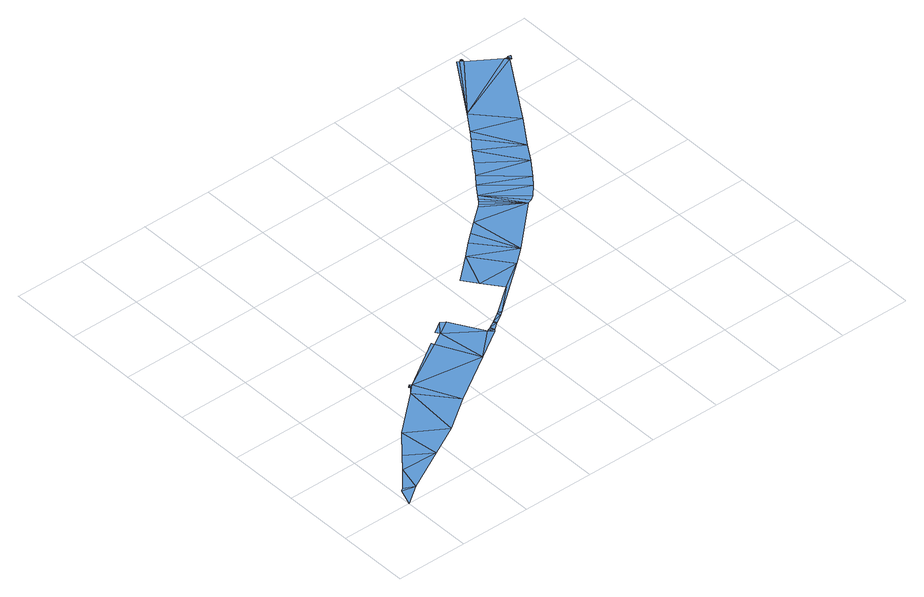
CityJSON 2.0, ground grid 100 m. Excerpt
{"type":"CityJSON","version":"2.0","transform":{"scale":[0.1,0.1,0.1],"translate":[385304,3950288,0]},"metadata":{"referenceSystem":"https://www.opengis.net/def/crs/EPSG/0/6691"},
"CityObjects":{
"waterbody1":{"type":"WaterBody","attributes":{"name":"Null","class":"1030"},"geometry":[{"type":"MultiSurface","lod":"1","boundaries":[[[0,1,2]],[[2,3,0]],[[4,5,6]],[[6,7,4]],[[8,9,10]],[[10,11,8]],[[8,12,9]],[[8,13,12]],[[13,14,12]],[[13,15,14]],[[13,16,15]],[[16,17,15]],[[16,18,17]],[[18,19,17]],[[19,20,17]],[[20,19,6]],[[6,5,20]],[[18,21,19]],[[19,21,22]],[[22,23,19]],[[21,24,22]],[[24,25,26]],[[26,27,24]],[[24,28,25]],[[21,29,28]],[[28,24,21]],[[29,30,28]],[[29,31,30]],[[31,32,30]],[[31,33,32]],[[31,34,33]],[[34,35,33]],[[34,36,35]],[[36,37,35]],[[36,38,37]],[[38,39,37]],[[38,40,39]],[[40,41,39]],[[40,42,41]],[[40,1,42]],[[1,0,42]],[[1,43,2]],[[43,44,2]],[[43,45,44]],[[43,46,45]],[[43,47,46]],[[47,48,46]],[[47,49,48]],[[47,50,49]],[[47,51,50]],[[47,52,51]],[[47,53,52]],[[53,54,52]],[[54,55,52]],[[55,56,57]],[[57,52,55]],[[56,58,59]],[[59,57,56]],[[58,60,59]],[[58,61,60]],[[58,62,61]],[[62,63,61]],[[62,64,63]],[[62,65,64]],[[65,66,64]],[[65,67,66]],[[66,68,69]],[[69,70,66]],[[66,67,71]],[[71,68,66]],[[68,72,69]],[[72,73,69]],[[72,74,73]],[[74,75,73]],[[73,76,77]],[[77,78,73]],[[67,79,71]],[[67,80,79]],[[67,81,80]],[[67,82,81]],[[67,83,82]],[[83,84,82]],[[84,85,82]],[[73,86,87]],[[87,76,73]],[[73,75,86]],[[74,88,75]],[[74,89,88]],[[74,90,89]],[[74,91,90]]]}]}
},
"vertices":[
[3352,2579,0],[3928,2572,0],[3552,3075,0],[3203,2772,0],[1428,1656,0],[1431,1652,0],[1464,1682,0],[1461,1685,0],[277,190,0],[135,264,0],[91,234,0],[10,2,0],[363,531,0],[872,503,0],[534,740,0],[806,1056,0],[1312,742,0],[1373,1556,0],[1776,1068,0],[1486,1660,0],[1443,1636,0],[2470,1508,0],[2195,2063,0],[2171,2102,0],[2375,2174,0],[2569,2289,0],[2505,2337,0],[2341,2228,0],[2838,1838,0],[2897,1776,0],[2854,1848,0],[2919,1808,0],[2887,1861,0],[2903,1867,0],[3016,1879,0],[2993,1918,0],[3030,1889,0],[3008,1926,0],[3152,1969,0],[3130,2007,0],[3194,2000,0],[3173,2035,0],[3547,2322,0],[4149,2759,0],[3741,3249,0],[3882,3362,0],[4043,3493,0],[4778,3345,0],[4274,3680,0],[4310,3712,0],[4342,3753,0],[4371,3793,0],[4408,3846,0],[4840,3366,0],[4905,3408,0],[5037,3557,0],[5144,3689,0],[4529,4008,0],[5317,3928,0],[4632,4145,0],[4772,4334,0],[4912,4528,0],[5479,4174,0],[5044,4703,0],[5128,4819,0],[5765,4591,0],[5312,5087,0],[6369,5530,0],[5927,5865,0],[5886,5890,0],[5855,5906,0],[6333,5583,0],[5928,5874,0],[5906,5907,0],[5933,5890,0],[5928,5905,0],[5917,5910,0],[5913,5910,0],[5909,5910,0],[6344,5581,0],[6357,5579,0],[6366,5578,0],[6381,5580,0],[6388,5520,0],[6421,5578,0],[6390,5591,0],[5925,5907,0],[5921,5909,0],[5930,5902,0],[5933,5898,0],[5934,5895,0],[5934,5892,0]
]}
